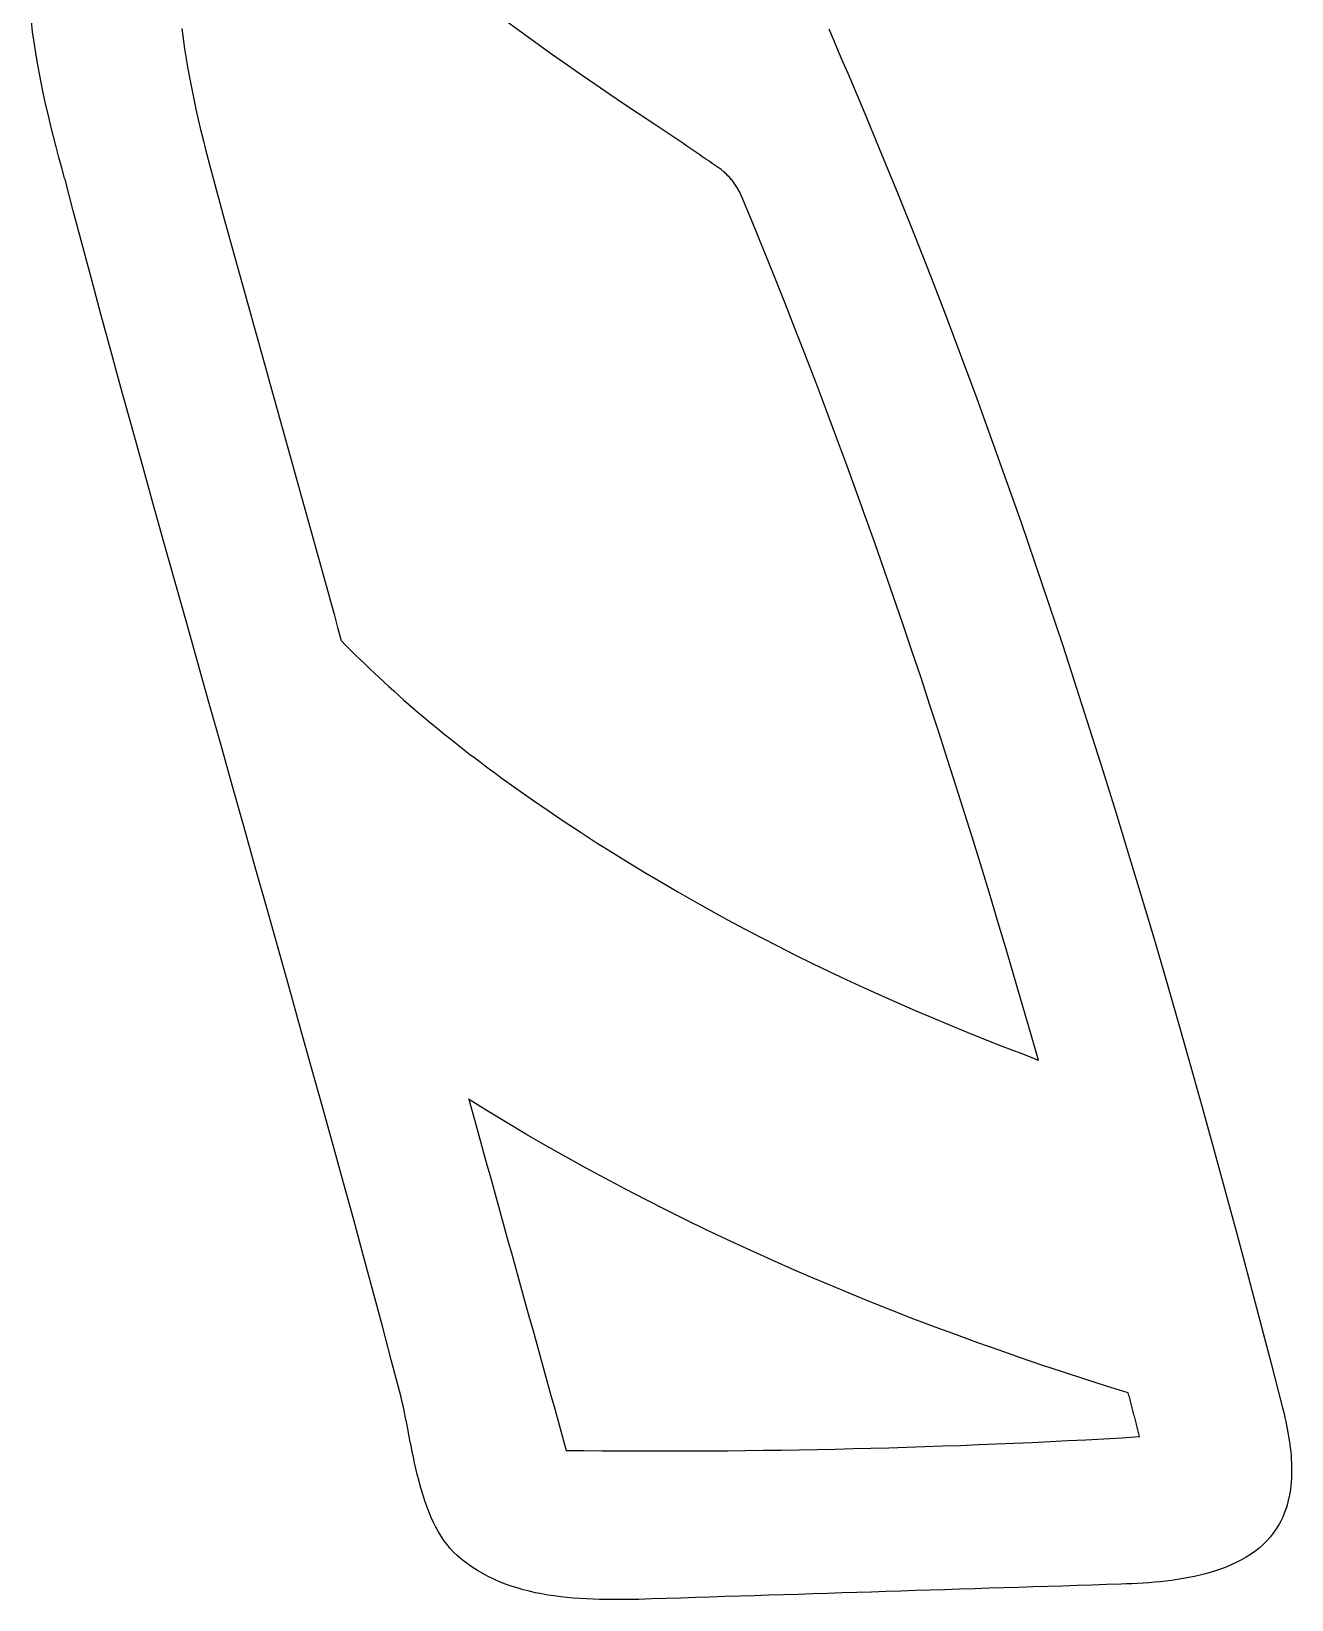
# Model space of a CAD drawing. Header units: metres. Extents: x 20 to 141, y -149 to -65.
# Drawn here: x 108.13 to 141.32, y -149.15 to -107.87 of the extents above; entities that cross this region are included whole.
import ezdxf

# ---------------------------------------------------------------- set-up
doc = ezdxf.new("R2010")
doc.units = ezdxf.units.M

msp = doc.modelspace()

# ---------------------------------------------------------------- linework, layer by layer
for points in [[(109.008926, -111.73333), (108.933234, -111.460026), (108.859066, -111.186214), (108.786422, -110.911894), (108.71581, -110.63732), (108.64723, -110.362238), (108.58119, -110.086902), (108.51769, -109.811312), (108.456984, -109.535468), (108.39958, -109.25937), (108.345478, -108.983272), (108.294932, -108.70692), (108.248196, -108.430568), (108.205778, -108.154216), (108.167678, -107.877864), (108.13415, -107.601766)], [(116.295678, -123.908312), (116.417598, -124.032264), (116.54028, -124.155454), (116.663724, -124.277882), (116.78793, -124.399548), (116.912644, -124.520452), (117.03812, -124.640594), (117.164358, -124.759974), (117.291358, -124.878846), (117.418866, -124.996956), (117.547136, -125.114304), (117.675914, -125.23089), (117.805454, -125.346714), (117.935502, -125.461776), (118.066058, -125.576076), (118.197122, -125.689614), (118.328948, -125.80239), (118.461282, -125.914404), (118.594124, -126.025656), (118.727474, -126.1364), (118.861332, -126.246382), (118.995698, -126.355602), (119.130318, -126.46406), (119.265446, -126.571756), (119.401082, -126.67869), (119.536972, -126.784862), (119.67337, -126.890272), (119.810022, -126.99492), (119.947182, -127.098806), (120.084596, -127.20193), (120.222518, -127.304292), (120.360694, -127.405892), (120.499124, -127.50673), (120.911874, -127.802894), (121.326656, -128.094486), (121.743724, -128.381506), (122.162824, -128.663954), (122.583956, -128.942084), (123.007374, -129.215642), (123.432824, -129.484882), (123.860306, -129.749804), (124.289566, -130.010408), (124.720858, -130.266948), (125.154182, -130.51917), (125.589284, -130.767328), (126.026418, -131.011422), (126.46533, -131.251452), (126.90602, -131.487672), (127.348488, -131.719828), (127.792734, -131.948174), (128.238758, -132.17271), (128.68656, -132.393436), (129.135886, -132.610606), (129.58699, -132.823966), (130.039618, -133.03377), (130.49377, -133.240018), (130.949446, -133.44271), (131.4069, -133.6421), (131.865624, -133.837934), (132.325872, -134.030466), (132.787644, -134.219696), (133.25094, -134.405624), (133.715506, -134.58825), (134.181342, -134.767828), (134.648702, -134.944358), (134.441438, -134.221728), (134.232396, -133.499606), (134.021322, -132.778246), (133.808216, -132.057394), (133.593078, -131.337304), (133.375908, -130.617722), (133.156706, -129.898902), (132.935218, -129.180844), (132.711444, -128.463548), (132.485384, -127.747014), (132.257038, -127.031242), (132.026406, -126.316232), (131.793234, -125.601984), (131.557776, -124.888752), (131.319778, -124.176282), (131.078986, -123.464828), (130.835654, -122.754136), (130.589782, -122.04446), (130.341116, -121.3358), (130.089656, -120.628156), (129.835402, -119.921528), (129.578354, -119.215916), (129.318258, -118.51132), (129.055114, -117.807994), (128.789176, -117.105684), (128.52019, -116.404644), (128.247902, -115.70462), (127.972566, -115.005866), (127.693928, -114.308382), (127.411988, -113.612168), (127.126746, -112.917224), (126.838202, -112.22355), (126.838202, -112.223296), (126.838202, -112.223042), (126.838202, -112.222788), (126.838202, -112.222534), (126.838202, -112.22228), (126.838202, -112.222026), (126.838202, -112.221772), (126.838202, -112.221518), (126.838202, -112.221264), (126.838202, -112.22101), (126.838202, -112.220756), (126.838202, -112.220502), (126.838202, -112.220248), (126.838202, -112.219994), (126.838202, -112.21974), (126.838202, -112.219486), (126.838202, -112.219232), (126.838202, -112.218978), (126.838202, -112.218724), (126.838202, -112.21847), (126.838202, -112.218216), (126.838202, -112.217962), (126.838202, -112.217708), (126.838202, -112.217454), (126.838202, -112.2172), (126.838202, -112.216946), (126.838202, -112.216692), (126.838202, -112.216438), (126.838202, -112.216184), (126.838202, -112.21593), (126.838202, -112.215676), (126.838202, -112.215422), (126.825756, -112.18672), (126.812802, -112.158272), (126.79934, -112.130078), (126.78537, -112.102138), (126.771146, -112.074452), (126.756414, -112.04702), (126.741174, -112.019842), (126.725426, -111.992918), (126.70917, -111.966502), (126.692406, -111.94034), (126.675134, -111.914432), (126.657608, -111.888778), (126.639574, -111.863632), (126.621032, -111.83874), (126.601982, -111.814102), (126.582678, -111.789972), (126.562866, -111.766096), (126.542546, -111.742474), (126.521972, -111.71936), (126.50089, -111.6965), (126.4793, -111.674148), (126.457456, -111.65205), (126.435104, -111.63046), (126.412498, -111.609124), (126.389384, -111.588296), (126.366016, -111.567722), (126.34214, -111.547656), (126.31801, -111.528098), (126.293372, -111.508794), (126.26848, -111.489998), (126.243334, -111.47171), (126.21768, -111.453676), (126.163832, -111.416846), (126.110238, -111.380016), (126.056644, -111.343186), (126.00305, -111.306356), (125.949456, -111.269526), (125.895862, -111.23295), (125.842522, -111.196374), (125.789182, -111.159798), (125.735842, -111.123222), (125.682502, -111.0869), (125.629416, -111.050578), (125.57633, -111.014256), (125.523244, -110.977934), (125.470158, -110.941866), (125.417072, -110.905798), (125.36424, -110.86973), (125.311408, -110.833916), (125.258576, -110.798102), (125.205744, -110.762288), (125.153166, -110.726728), (125.100588, -110.691168), (125.04801, -110.655608), (124.995432, -110.620302), (124.942854, -110.584996), (124.89053, -110.54969), (124.838206, -110.514638), (124.785882, -110.479586), (124.733558, -110.444788), (124.681488, -110.40999), (124.629418, -110.375192), (124.577348, -110.340648), (124.525278, -110.306104), (124.139198, -110.049564), (123.751594, -109.79023), (123.362974, -109.528356), (122.973846, -109.263688), (122.584464, -108.995972), (122.195336, -108.725208), (121.806716, -108.451142), (121.419112, -108.17352), (121.032778, -107.892342), (120.648222, -107.607608)], [(129.1336, -107.799124), (129.256028, -108.095034), (129.379472, -108.389166), (129.503424, -108.681266), (129.627376, -108.97108), (130.078226, -110.03407), (130.521202, -111.098838), (130.956304, -112.165638), (131.38404, -113.23447), (131.80441, -114.305334), (132.217668, -115.37823), (132.623814, -116.453158), (133.023356, -117.530118), (133.416294, -118.609364), (133.802628, -119.690642), (134.182866, -120.773952), (134.557008, -121.859548), (134.925308, -122.94743), (135.28802, -124.037598), (135.645398, -125.129798), (135.997442, -126.224284), (136.344406, -127.32131), (136.686544, -128.420622), (137.023856, -129.52222), (137.356596, -130.626104), (137.685018, -131.732528), (138.009376, -132.841238), (138.32967, -133.952488), (138.646408, -135.066278), (138.95959, -136.182608), (139.269216, -137.301478), (139.575794, -138.422888), (139.879324, -139.546838), (140.18006, -140.673328), (140.478002, -141.802358), (140.773658, -142.934182), (141.067028, -144.068546), (141.091158, -144.16405), (141.114526, -144.260316), (141.137386, -144.357344), (141.15923, -144.455134), (141.180058, -144.553432), (141.19987, -144.652238), (141.218412, -144.751552), (141.235684, -144.851374), (141.251686, -144.95145), (141.266164, -145.05178), (141.278864, -145.15211), (141.29004, -145.252694), (141.299184, -145.353278), (141.30655, -145.453862), (141.311884, -145.554192), (141.314932, -145.654268), (141.315694, -145.75409), (141.31417, -145.853404), (141.310106, -145.952464), (141.303502, -146.051016), (141.294358, -146.148806), (141.28242, -146.246088), (141.267434, -146.342608), (141.2494, -146.438366), (141.228318, -146.533108), (141.203934, -146.626834), (141.176248, -146.719544), (141.14526, -146.811238), (141.110716, -146.901662), (141.072362, -146.990816), (141.030452, -147.0787), (140.984478, -147.16506), (140.912342, -147.284694), (140.833602, -147.397978), (140.748512, -147.505166), (140.657072, -147.606512), (140.55979, -147.70227), (140.457174, -147.79244), (140.349224, -147.877276), (140.236448, -147.956778), (140.1191, -148.031454), (139.997434, -148.10105), (139.871704, -148.166074), (139.742164, -148.226526), (139.609068, -148.28266), (139.472924, -148.334476), (139.333986, -148.382228), (139.192508, -148.42617), (139.048744, -148.466556), (138.902948, -148.503386), (138.755628, -148.53666), (138.606784, -148.566886), (138.456924, -148.594064), (138.306302, -148.618448), (138.155426, -148.640038), (138.004296, -148.659088), (137.853166, -148.675852), (137.702544, -148.69033), (137.552684, -148.702776), (137.40384, -148.713444), (137.256266, -148.722334), (137.11047, -148.7297), (136.966452, -148.735796), (136.82472, -148.740622), (136.438386, -148.752814), (136.052052, -148.765006), (135.665718, -148.777198), (135.279384, -148.78939), (134.89305, -148.801582), (134.506716, -148.813774), (134.120382, -148.825966), (133.734048, -148.838158), (133.347714, -148.85035), (132.96138, -148.862542), (132.575046, -148.874734), (132.188712, -148.886926), (131.802378, -148.899118), (131.416044, -148.91131), (131.02971, -148.923502), (130.643376, -148.935694), (130.257042, -148.947886), (129.870708, -148.960078), (129.484374, -148.97227), (129.09804, -148.984462), (128.711706, -148.996654), (128.325372, -149.008846), (127.939038, -149.021038), (127.552704, -149.03323), (127.16637, -149.045422), (126.780036, -149.057614), (126.393702, -149.069806), (126.007368, -149.081998), (125.621034, -149.09419), (125.2347, -149.106382), (124.848366, -149.118574), (124.462032, -149.130766), (124.29363, -149.135846), (124.124212, -149.140418), (123.954032, -149.143974), (123.78309, -149.146514), (123.61164, -149.148038), (123.439936, -149.148038), (123.267978, -149.146514), (123.09602, -149.143212), (122.924062, -149.137878), (122.752358, -149.130258), (122.581162, -149.120352), (122.410474, -149.107652), (122.240548, -149.092158), (122.071384, -149.073616), (121.903236, -149.051772), (121.736358, -149.026626), (121.57075, -148.99767), (121.406666, -148.964904), (121.244106, -148.928074), (121.083324, -148.88718), (120.924574, -148.841714), (120.767856, -148.791676), (120.613424, -148.736812), (120.461278, -148.676614), (120.311672, -148.611336), (120.16486, -148.54047), (120.020842, -148.464016), (119.879618, -148.381466), (119.741696, -148.29282), (119.607076, -148.198078), (119.475758, -148.096732), (119.34825, -147.988782), (119.252746, -147.898612), (119.162576, -147.802346), (119.077486, -147.700492), (118.997222, -147.59305), (118.92153, -147.480528), (118.850156, -147.36318), (118.7831, -147.241514), (118.719854, -147.115784), (118.660418, -146.986244), (118.604538, -146.853148), (118.55196, -146.71675), (118.50243, -146.577558), (118.455948, -146.435826), (118.412006, -146.291808), (118.370604, -146.146012), (118.331488, -145.998692), (118.294404, -145.850102), (118.259098, -145.700496), (118.225316, -145.550382), (118.193058, -145.400014), (118.161816, -145.249646), (118.13159, -145.099532), (118.102126, -144.95018), (118.07317, -144.801844), (118.044468, -144.654778), (118.01602, -144.50949), (117.987318, -144.36598), (117.958362, -144.224756), (117.928898, -144.086326), (117.898672, -143.95069), (117.86743, -143.818356), (117.834918, -143.689578), (117.610636, -142.83436), (117.376448, -141.951456), (117.132862, -141.042644), (116.88064, -140.109702), (116.620544, -139.154662), (116.353082, -138.179302), (116.079016, -137.1854), (115.799108, -136.174734), (115.513866, -135.149336), (115.223798, -134.110984), (114.92992, -133.061456), (114.63274, -132.002784), (114.332766, -130.936746), (114.03076, -129.86512), (113.727484, -128.789684), (113.4237, -127.71247), (113.119916, -126.635256), (112.81664, -125.55982), (112.514634, -124.488194), (112.21466, -123.422156), (111.91748, -122.363484), (111.623602, -121.313956), (111.333534, -120.275604), (111.048292, -119.250206), (110.768384, -118.23954), (110.494318, -117.245638), (110.226856, -116.270278), (109.96676, -115.315238), (109.714538, -114.382296), (109.470952, -113.473484), (109.236764, -112.59058), (109.012482, -111.735362)], [(112.095534, -107.792774), (112.12957, -108.059474), (112.16767, -108.326174), (112.20958, -108.59262), (112.255046, -108.858812), (112.303814, -109.12475), (112.355884, -109.390434), (112.410748, -109.655864), (112.468406, -109.92104), (112.528604, -110.185962), (112.590834, -110.450376), (112.655096, -110.714536), (112.721136, -110.978188), (112.7887, -111.241586), (112.857788, -111.504476), (112.927892, -111.766858), (112.998758, -112.028732), (113.070386, -112.290098), (113.142268, -112.550702), (113.214404, -112.810798), (113.31067, -113.157508), (113.406936, -113.504218), (113.503202, -113.850928), (113.599468, -114.197638), (113.695734, -114.544348), (113.792, -114.891058), (113.888266, -115.237768), (113.984532, -115.584478), (114.080798, -115.931188), (114.177064, -116.277898), (114.27333, -116.624608), (114.369596, -116.971318), (114.465862, -117.318028), (114.562128, -117.664738), (114.658394, -118.011448), (114.75466, -118.358158), (114.850926, -118.704868), (114.947192, -119.051578), (115.043458, -119.398288), (115.139724, -119.744998), (115.23599, -120.091708), (115.332256, -120.438418), (115.428522, -120.785128), (115.524788, -121.131838), (115.621054, -121.478548), (115.71732, -121.825258), (115.813586, -122.171968), (115.909852, -122.518678), (116.006118, -122.865388), (116.102384, -123.212098), (116.19865, -123.558808), (116.294916, -123.905518)], [(119.648224, -135.971534), (119.728488, -136.260586), (119.808752, -136.549638), (119.889016, -136.83869), (119.96928, -137.127742), (120.049544, -137.416794), (120.129808, -137.705846), (120.210072, -137.994898), (120.290336, -138.28395), (120.3706, -138.573002), (120.450864, -138.862054), (120.531128, -139.151106), (120.611392, -139.440158), (120.691656, -139.72921), (120.77192, -140.018262), (120.852184, -140.307314), (120.932448, -140.596366), (121.012712, -140.885418), (121.092976, -141.17447), (121.17324, -141.463522), (121.253504, -141.752574), (121.333768, -142.041626), (121.414032, -142.330678), (121.494296, -142.61973), (121.57456, -142.908782), (121.654824, -143.197834), (121.735088, -143.486886), (121.815352, -143.775938), (121.895616, -144.06499), (121.97588, -144.354042), (122.056144, -144.643094), (122.136408, -144.932146), (122.216672, -145.221198), (122.688604, -145.226024), (123.160536, -145.229834), (123.632468, -145.232628), (124.1044, -145.234406), (124.576332, -145.235168), (125.048264, -145.234914), (125.520196, -145.233644), (125.992128, -145.231104), (126.46406, -145.227548), (126.935992, -145.222976), (127.407924, -145.217388), (127.879856, -145.210784), (128.351788, -145.203164), (128.82372, -145.194528), (129.295652, -145.184876), (129.767584, -145.173954), (130.239516, -145.162016), (130.711448, -145.149062), (131.183126, -145.135092), (131.654804, -145.120106), (132.126482, -145.104104), (132.59816, -145.087086), (133.069838, -145.069052), (133.541516, -145.049748), (134.013194, -145.029428), (134.484618, -145.008092), (134.956042, -144.98574), (135.427466, -144.962372), (135.89889, -144.937988), (136.370314, -144.912588), (136.841484, -144.886172), (137.312654, -144.858486), (137.30351, -144.822418), (137.294366, -144.78635), (137.285222, -144.750282), (137.276078, -144.714214), (137.266934, -144.678146), (137.25779, -144.642078), (137.248646, -144.60601), (137.239502, -144.569942), (137.230358, -144.533874), (137.22096, -144.497806), (137.211562, -144.461738), (137.202164, -144.42567), (137.192766, -144.389602), (137.183368, -144.353534), (137.17397, -144.317466), (137.164572, -144.281398), (137.155174, -144.24533), (137.145776, -144.209262), (137.136378, -144.173194), (137.12698, -144.137126), (137.117582, -144.101058), (137.108184, -144.06499), (137.098786, -144.028922), (137.089388, -143.992854), (137.07999, -143.956786), (137.070592, -143.920718), (137.061194, -143.88465), (137.051796, -143.848582), (137.042398, -143.812514), (137.033, -143.776446), (137.023602, -143.740378), (137.014204, -143.70431), (136.44372, -143.526764), (135.874506, -143.345662), (135.306562, -143.161004), (134.740142, -142.972536), (134.174992, -142.780512), (133.611366, -142.584678), (133.049264, -142.385034), (132.488686, -142.181326), (131.929632, -141.973808), (131.372356, -141.762226), (130.816858, -141.54658), (130.263138, -141.326616), (129.711196, -141.102588), (129.161286, -140.874242), (128.613154, -140.641578), (128.067054, -140.404596), (127.522986, -140.163296), (126.98095, -139.917424), (126.4412, -139.66698), (125.903736, -139.411964), (125.368558, -139.152376), (124.835666, -138.887962), (124.30506, -138.618976), (123.776994, -138.345164), (123.251214, -138.066272), (122.727974, -137.782554), (122.207274, -137.493756), (121.689368, -137.200132), (121.174002, -136.901428), (120.66143, -136.59739), (120.151652, -136.288272), (119.644668, -135.97382)]]:
    msp.add_lwpolyline(points)

doc.saveas('drawing.dxf')
